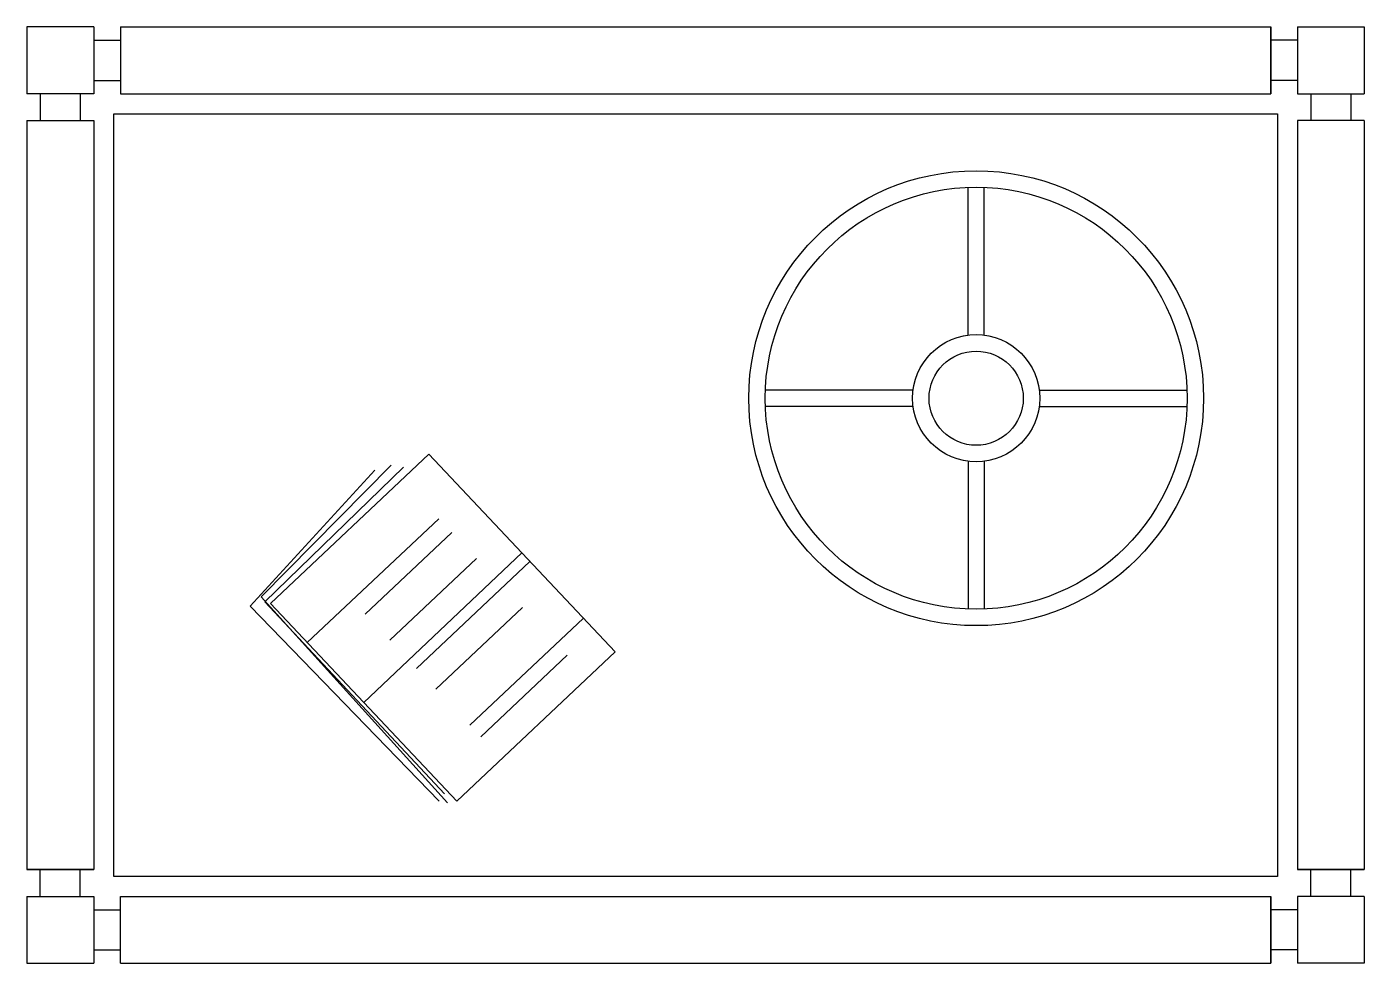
# Model space of a CAD drawing. Header units: millimetres. Extents: x -877.52 to -876.52, y 2627.76 to 2628.46.
import ezdxf

# ---------------------------------------------------------------- set-up
doc = ezdxf.new("R2010")
doc.units = ezdxf.units.MM
doc.header["$LTSCALE"] = 10
doc.layers.add('AUX_02', color=2, linetype='Continuous')
doc.layers.add('Móveis_mesas', color=2, linetype='Continuous')

msp = doc.modelspace()

# ---------------------------------------------------------------- linework, layer by layer
at = {"layer": 'AUX_02', "color": 1}
msp.add_lwpolyline([(-877.456, 2628.3916), (-876.586, 2628.3916), (-876.586, 2627.8216), (-877.456, 2627.8216)], close=True, dxfattribs=at)
at = {"layer": 'Móveis_mesas'}
for p, q in [((-877.471, 2628.4566), (-877.471, 2628.4066)), ((-877.451, 2628.4566), (-877.451, 2628.4066)), ((-877.451, 2628.4566), (-876.591, 2628.4566)), ((-876.591, 2628.4066), (-876.591, 2628.4566)), ((-876.591, 2628.4566), (-876.591, 2628.4066)), ((-876.571, 2628.4566), (-876.571, 2628.4066)), ((-877.471, 2628.4466), (-877.451, 2628.4466)), ((-876.571, 2628.4466), (-876.591, 2628.4466)), ((-877.471, 2628.4166), (-877.451, 2628.4166)), ((-876.571, 2628.4166), (-876.591, 2628.4166)), ((-877.471, 2628.4066), (-877.521, 2628.4066)), ((-877.511, 2628.4066), (-877.511, 2628.3866)), ((-877.481, 2628.4066), (-877.481, 2628.3866)), ((-877.451, 2628.4066), (-876.591, 2628.4066)), ((-876.571, 2628.4066), (-876.521, 2628.4066)), ((-876.561, 2628.4066), (-876.561, 2628.3866)), ((-876.531, 2628.4066), (-876.531, 2628.3866)), ((-877.521, 2628.3866), (-877.521, 2627.8266)), ((-877.521, 2628.3866), (-877.471, 2628.3866)), ((-877.471, 2628.3866), (-877.471, 2627.8266)), ((-876.521, 2628.3866), (-876.571, 2628.3866)), ((-876.571, 2628.3866), (-876.571, 2627.8266)), ((-876.521, 2628.3866), (-876.521, 2627.8266)), ((-877.521, 2627.8266), (-877.471, 2627.8266)), ((-877.471, 2627.8266), (-877.521, 2627.8266)), ((-877.511, 2627.8066), (-877.511, 2627.8266)), ((-877.481, 2627.8066), (-877.481, 2627.8266)), ((-876.571, 2627.8266), (-876.521, 2627.8266)), ((-876.521, 2627.8266), (-876.571, 2627.8266)), ((-876.561, 2627.8066), (-876.561, 2627.8266)), ((-876.531, 2627.8066), (-876.531, 2627.8266)), ((-877.521, 2627.8066), (-877.471, 2627.8066)), ((-877.471, 2627.8066), (-877.471, 2627.7566)), ((-877.451, 2627.8066), (-876.591, 2627.8066)), ((-877.451, 2627.7566), (-877.451, 2627.8066)), ((-876.591, 2627.7566), (-876.591, 2627.8066)), ((-876.591, 2627.8066), (-876.591, 2627.7566)), ((-876.571, 2627.8066), (-876.571, 2627.7566)), ((-876.521, 2627.8066), (-876.571, 2627.8066)), ((-877.471, 2627.7966), (-877.451, 2627.7966)), ((-876.571, 2627.7966), (-876.591, 2627.7966)), ((-877.471, 2627.7666), (-877.451, 2627.7666)), ((-876.571, 2627.7666), (-876.591, 2627.7666)), ((-877.451, 2627.7566), (-876.591, 2627.7566))]:
    msp.add_line(p, q, dxfattribs=at)
at = {"layer": 'Móveis_mesas', "color": 1}
for p, q in [((-876.8173, 2628.2261), (-876.8173, 2628.3366)), ((-876.8051, 2628.2261), (-876.8051, 2628.3366)), ((-876.8582, 2628.1851), (-876.9688, 2628.1851)), ((-876.7641, 2628.1851), (-876.6536, 2628.1851)), ((-876.8582, 2628.1729), (-876.9688, 2628.1729)), ((-876.7641, 2628.1729), (-876.6536, 2628.1729)), ((-877.3388, 2628.0255), (-877.2204, 2628.1371)), ((-877.2204, 2628.1371), (-877.0811, 2627.9894)), ((-876.8173, 2628.1319), (-876.8173, 2628.0214)), ((-876.8051, 2628.1319), (-876.8051, 2628.0214)), ((-877.2608, 2628.1253), (-877.354, 2628.0236)), ((-877.2487, 2628.129), (-877.3457, 2628.0305)), ((-877.2394, 2628.1274), (-877.3431, 2628.0269)), ((-877.3113, 2627.9963), (-877.213, 2628.0889)), ((-877.268, 2628.0176), (-877.2033, 2628.0786)), ((-877.2691, 2627.9516), (-877.1508, 2628.0633)), ((-877.2497, 2627.9981), (-877.1849, 2628.0592)), ((-877.2297, 2627.9769), (-877.1448, 2628.057)), ((-877.3457, 2628.0305), (-877.2065, 2627.8766)), ((-877.354, 2628.0236), (-877.2127, 2627.8777)), ((-877.3431, 2628.0269), (-877.2086, 2627.8834)), ((-877.3388, 2628.0255), (-877.1995, 2627.8778)), ((-877.2151, 2627.9615), (-877.1504, 2628.0225)), ((-877.1897, 2627.9346), (-877.1049, 2628.0146)), ((-877.1995, 2627.8778), (-877.0811, 2627.9894)), ((-877.1816, 2627.926), (-877.1169, 2627.987))]:
    msp.add_line(p, q, dxfattribs=at)
at = {"layer": 'Móveis_mesas'}
for points in [[(-877.471, 2628.4566), (-877.521, 2628.4566), (-877.521, 2628.4066)], [(-876.571, 2628.4566), (-876.521, 2628.4566), (-876.521, 2628.4066)], [(-877.521, 2627.8066), (-877.521, 2627.7566), (-877.471, 2627.7566)], [(-876.521, 2627.8066), (-876.521, 2627.7566), (-876.571, 2627.7566)]]:
    msp.add_lwpolyline(points, dxfattribs=at)
msp.add_circle((-876.8112, 2628.179), 0.17, dxfattribs=at)
at = {"layer": 'Móveis_mesas', "color": 1}
for radius in [0.1577, 0.0475, 0.0352]:
    msp.add_circle((-876.8112, 2628.179), radius, dxfattribs=at)

doc.saveas('drawing.dxf')
